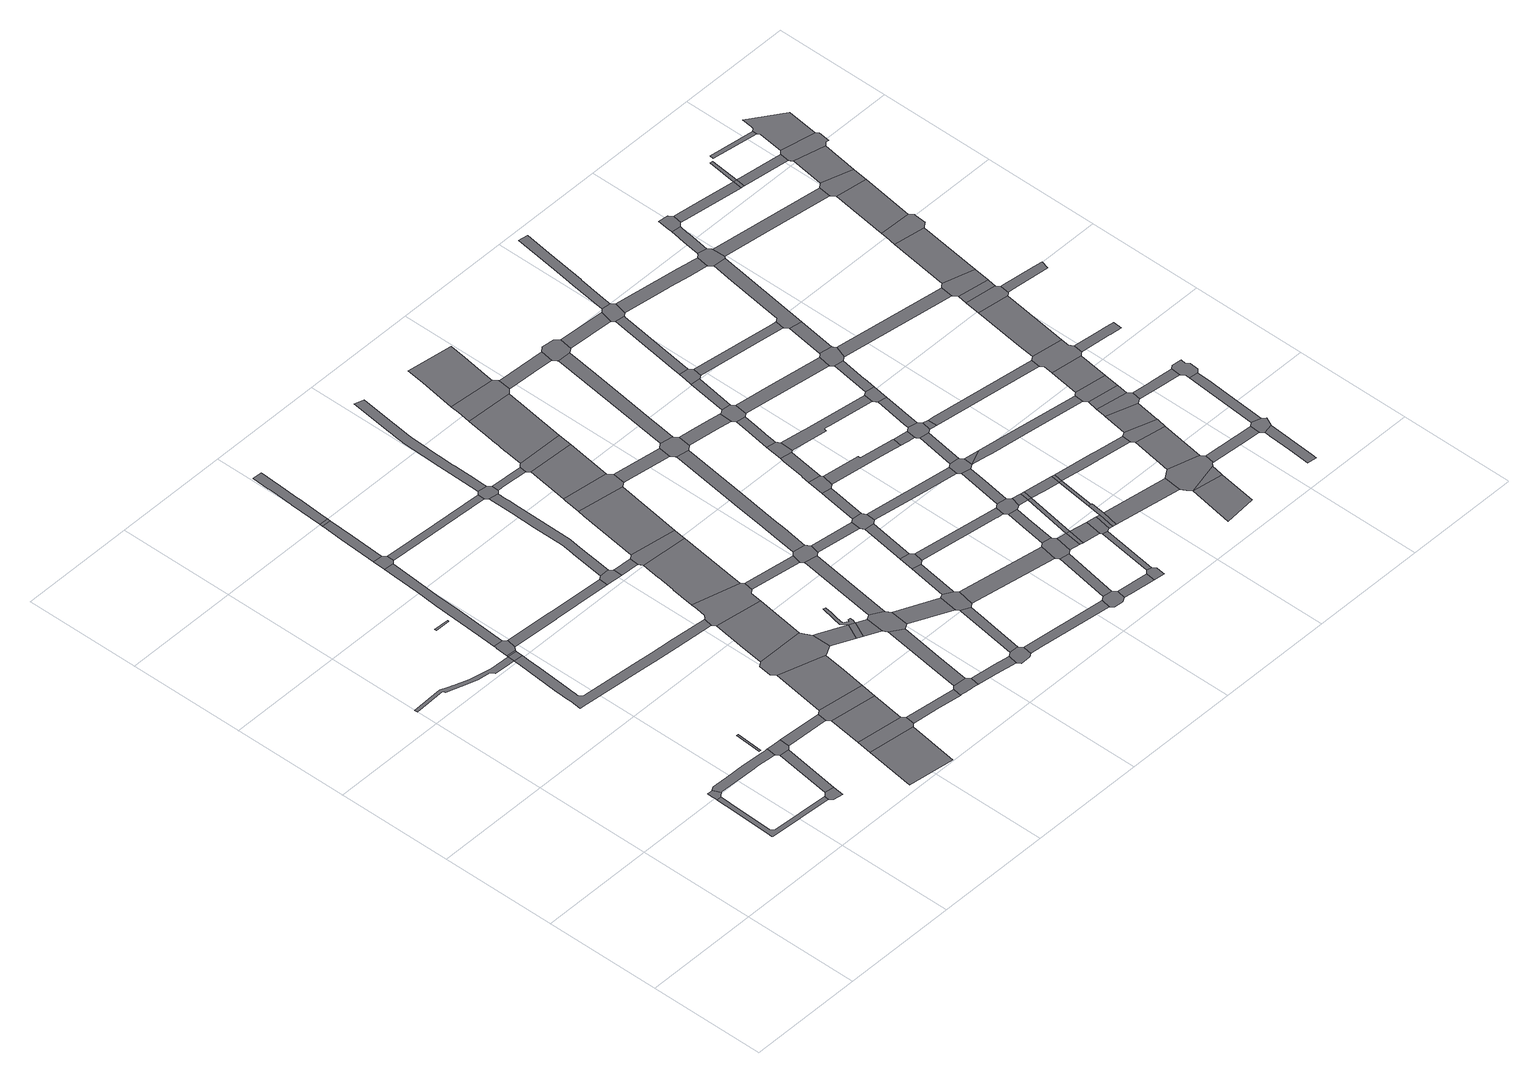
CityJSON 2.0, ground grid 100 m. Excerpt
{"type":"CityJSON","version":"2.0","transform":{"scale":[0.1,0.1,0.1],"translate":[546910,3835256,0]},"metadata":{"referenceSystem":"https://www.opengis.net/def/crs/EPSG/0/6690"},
"CityObjects":{
"road1":{"type":"Road","geometry":[{"type":"MultiSurface","lod":"1","boundaries":[[[0,1,2,3,4,5,6,7,8,9]]]}]},
"road2":{"type":"Road","attributes":{"RoadStructureAttribute.sectionType":"1"},"geometry":[{"type":"MultiSurface","lod":"1","boundaries":[[[5,10,11,12,13,14,15,16,17,18,19,20,6]]]}]},
"road3":{"type":"Road","attributes":{"RoadStructureAttribute.sectionType":"1"},"geometry":[{"type":"MultiSurface","lod":"1","boundaries":[[[21,22,23,24,25,26,27,28,29,30,31,32,33,34,35,36,37,38,39,40,41]]]}]},
"road4":{"type":"Road","attributes":{"RoadStructureAttribute.sectionType":"1"},"geometry":[{"type":"MultiSurface","lod":"1","boundaries":[[[42,43,44,45,46,47,48,49,50,9,8,51,52,53,54,55,56]]]}]},
"road5":{"type":"Road","geometry":[{"type":"MultiSurface","lod":"1","boundaries":[[[57,58,16,15,59,60,61,62]]]}]},
"road6":{"type":"Road","attributes":{"RoadStructureAttribute.sectionType":"1"},"geometry":[{"type":"MultiSurface","lod":"1","boundaries":[[[63,57,62,64]]]}]},
"road7":{"type":"Road","attributes":{"RoadStructureAttribute.sectionType":"1"},"geometry":[{"type":"MultiSurface","lod":"1","boundaries":[[[65,66,67,68]]]}]},
"road8":{"type":"Road","geometry":[{"type":"MultiSurface","lod":"1","boundaries":[[[69,56,55,70,63,64,71,72]]]}]},
"road9":{"type":"Road","geometry":[{"type":"MultiSurface","lod":"1","boundaries":[[[41,40,73,74]]]}]},
"road10":{"type":"Road","attributes":{"RoadStructureAttribute.sectionType":"1"},"geometry":[{"type":"MultiSurface","lod":"1","boundaries":[[[75,41,74,76]]]}]},
"road11":{"type":"Road","geometry":[{"type":"MultiSurface","lod":"1","boundaries":[[[77,78,79,80,81,75,76,82,83,84]]]}]},
"road12":{"type":"Road","geometry":[{"type":"MultiSurface","lod":"1","boundaries":[[[85,86,87,88]]]}]},
"road13":{"type":"Road","attributes":{"RoadStructureAttribute.sectionType":"1"},"geometry":[{"type":"MultiSurface","lod":"1","boundaries":[[[72,71,89,90]]]}]},
"road14":{"type":"Road","attributes":{"RoadStructureAttribute.sectionType":"1"},"geometry":[{"type":"MultiSurface","lod":"1","boundaries":[[[91,92,93,94,95,77,84,96,97,98,99,100,101]]]}]},
"road15":{"type":"Road","attributes":{"function":"3","RoadStructureAttribute.sectionType":"1"},"geometry":[{"type":"MultiSurface","lod":"1","boundaries":[[[102,103,104,105]]]}]},
"road16":{"type":"Road","attributes":{"RoadStructureAttribute.sectionType":"1"},"geometry":[{"type":"MultiSurface","lod":"1","boundaries":[[[40,106,107,108,109,110,111,112,113,114,115,116,117,118,119,120,121,122,123,124,125,126,127,128,129,130,131,132,133,134,73]]]}]},
"road17":{"type":"Road","geometry":[{"type":"MultiSurface","lod":"1","boundaries":[[[135,102,105,136,137,138,139,140,141]]]}]},
"road18":{"type":"Road","attributes":{"function":"3","RoadStructureAttribute.sectionType":"1"},"geometry":[{"type":"MultiSurface","lod":"1","boundaries":[[[142,135,141,143]]]}]},
"road19":{"type":"Road","geometry":[{"type":"MultiSurface","lod":"1","boundaries":[[[144,91,101,145,146,147,148,149]]]}]},
"road20":{"type":"Road","attributes":{"RoadStructureAttribute.sectionType":"1"},"geometry":[{"type":"MultiSurface","lod":"1","boundaries":[[[150,151,152,83,82,153,154,155,156,157,158]]]}]},
"road21":{"type":"Road","geometry":[{"type":"MultiSurface","lod":"1","boundaries":[[[159,160,161,90,89,162,163,142,143,164]]]}]},
"road22":{"type":"Road","attributes":{"RoadStructureAttribute.sectionType":"1"},"geometry":[{"type":"MultiSurface","lod":"1","boundaries":[[[165,166,167,168,169,144,149,170,171,172]]]}]},
"road23":{"type":"Road","geometry":[{"type":"MultiSurface","lod":"1","boundaries":[[[173,165,172,174]]]}]},
"road24":{"type":"Road","attributes":{"function":"3","RoadStructureAttribute.sectionType":"1"},"geometry":[{"type":"MultiSurface","lod":"1","boundaries":[[[175,159,164,176,177]]]}]},
"road25":{"type":"Road","attributes":{"RoadStructureAttribute.sectionType":"1"},"geometry":[{"type":"MultiSurface","lod":"1","boundaries":[[[178,179,180,181,182,183,173,174,184,185,186,187,188,189,190,191]]]}]},
"road26":{"type":"Road","attributes":{"RoadStructureAttribute.sectionType":"1"},"geometry":[{"type":"MultiSurface","lod":"1","boundaries":[[[138,137,192,193,194]]]}]},
"road27":{"type":"Road","geometry":[{"type":"MultiSurface","lod":"1","boundaries":[[[195,196,197,198,199,200,201,175,177,202,203,204,205,206,207]]]}]},
"road28":{"type":"Road","attributes":{"RoadStructureAttribute.sectionType":"1"},"geometry":[{"type":"MultiSurface","lod":"1","boundaries":[[[208,147,146,209,210]]]}]},
"road29":{"type":"Road","attributes":{"function":"3","RoadStructureAttribute.sectionType":"1"},"geometry":[{"type":"MultiSurface","lod":"1","boundaries":[[[211,212,195,207,213]]]}]},
"road30":{"type":"Road","geometry":[{"type":"MultiSurface","lod":"1","boundaries":[[[214,215,216,158,157,217,218,219]]]}]},
"road31":{"type":"Road","geometry":[{"type":"MultiSurface","lod":"1","boundaries":[[[220,221,222,194,193,223,224,225,226,227,228,229,230,231]]]}]},
"road32":{"type":"Road","geometry":[{"type":"MultiSurface","lod":"1","boundaries":[[[232,233,234,235,236,119,118,237,211,213,238,239,240,241,242,243]]]}]},
"road33":{"type":"Road","attributes":{"RoadStructureAttribute.sectionType":"1"},"geometry":[{"type":"MultiSurface","lod":"1","boundaries":[[[244,219,218,245,246]]]}]},
"road34":{"type":"Road","attributes":{"RoadStructureAttribute.sectionType":"1"},"geometry":[{"type":"MultiSurface","lod":"1","boundaries":[[[247,205,204,248,249]]]}]},
"road35":{"type":"Road","attributes":{"RoadStructureAttribute.sectionType":"1"},"geometry":[{"type":"MultiSurface","lod":"1","boundaries":[[[250,251,252,253,254,255,256,216,215,257,258,259,260,261,262,263,264,265,266,267]]]}]},
"road36":{"type":"Road","attributes":{"RoadStructureAttribute.sectionType":"1"},"geometry":[{"type":"MultiSurface","lod":"1","boundaries":[[[268,269,220,231,270,271]]]}]},
"road37":{"type":"Road","geometry":[{"type":"MultiSurface","lod":"1","boundaries":[[[249,248,272,273]]]}]},
"road38":{"type":"Road","attributes":{"function":"3","RoadStructureAttribute.sectionType":"1"},"geometry":[{"type":"MultiSurface","lod":"1","boundaries":[[[274,275,276,277,278,279,280,281,232,243,282,283]]]}]},
"road39":{"type":"Road","attributes":{"RoadStructureAttribute.sectionType":"1"},"geometry":[{"type":"MultiSurface","lod":"1","boundaries":[[[284,228,227,285,286,287,288]]]}]},
"road40":{"type":"Road","attributes":{"RoadStructureAttribute.sectionType":"1"},"geometry":[{"type":"MultiSurface","lod":"1","boundaries":[[[273,272,289,290]]]}]},
"road41":{"type":"Road","attributes":{"RoadStructureAttribute.sectionType":"1"},"geometry":[{"type":"MultiSurface","lod":"1","boundaries":[[[291,292,293,294,295,296,297,298,299,300,301,302,303,249,273]]]}]},
"road42":{"type":"Road","geometry":[{"type":"MultiSurface","lod":"1","boundaries":[[[304,305,246,245,274,283,306]]]}]},
"road43":{"type":"Road","geometry":[{"type":"MultiSurface","lod":"1","boundaries":[[[307,308,210,209,309,310,250,267,311,312,313,314,315]]]}]},
"road44":{"type":"Road","geometry":[{"type":"MultiSurface","lod":"1","boundaries":[[[316,317,290,289,268,271,318,319,320,321]]]}]},
"road45":{"type":"Road","geometry":[{"type":"MultiSurface","lod":"1","boundaries":[[[322,288,287,323,324,325,326,327]]]}]},
"road46":{"type":"Road","attributes":{"RoadStructureAttribute.sectionType":"1"},"geometry":[{"type":"MultiSurface","lod":"1","boundaries":[[[241,240,328,329]]]}]},
"road47":{"type":"Road","attributes":{"function":"3","RoadStructureAttribute.sectionType":"1"},"geometry":[{"type":"MultiSurface","lod":"1","boundaries":[[[330,331,304,306,332]]]}]},
"road48":{"type":"Road","attributes":{"RoadStructureAttribute.sectionType":"1"},"geometry":[{"type":"MultiSurface","lod":"1","boundaries":[[[313,312,333,334,335,336]]]}]},
"road49":{"type":"Road","attributes":{"RoadStructureAttribute.sectionType":"1"},"geometry":[{"type":"MultiSurface","lod":"1","boundaries":[[[337,316,321,338,339]]]}]},
"road50":{"type":"Road","attributes":{"RoadStructureAttribute.sectionType":"1"},"geometry":[{"type":"MultiSurface","lod":"1","boundaries":[[[320,319,340,341]]]}]},
"road51":{"type":"Road","attributes":{"RoadStructureAttribute.sectionType":"1"},"geometry":[{"type":"MultiSurface","lod":"1","boundaries":[[[342,343,344,345,346,347,348,349,307,315,350,351,352,353,354,355,356,357,358,359,360,361,362,363,364,365,366]]]}]},
"road52":{"type":"Road","attributes":{"RoadStructureAttribute.sectionType":"1"},"geometry":[{"type":"MultiSurface","lod":"1","boundaries":[[[367,368,369,322,327,370,371,372]]]}]},
"road53":{"type":"Road","geometry":[{"type":"MultiSurface","lod":"1","boundaries":[[[373,374,375,330,332,376,377,378,379,380,381]]]}]},
"road54":{"type":"Road","geometry":[{"type":"MultiSurface","lod":"1","boundaries":[[[382,383,384,329,328,385,337,339,386,387,388,389,390,391,392]]]}]},
"road55":{"type":"Road","geometry":[{"type":"MultiSurface","lod":"1","boundaries":[[[393,394,341,340,367,372,395,396,397]]]}]},
"road56":{"type":"Road","attributes":{"function":"3","RoadStructureAttribute.sectionType":"1"},"geometry":[{"type":"MultiSurface","lod":"1","boundaries":[[[398,373,381,399]]]}]},
"road57":{"type":"Road","attributes":{"RoadStructureAttribute.sectionType":"1"},"geometry":[{"type":"MultiSurface","lod":"1","boundaries":[[[326,325,400,401,402]]]}]},
"road58":{"type":"Road","geometry":[{"type":"MultiSurface","lod":"1","boundaries":[[[403,404,405,336,335,406,407,398,399,408]]]}]},
"road59":{"type":"Road","attributes":{"RoadStructureAttribute.sectionType":"1"},"geometry":[{"type":"MultiSurface","lod":"1","boundaries":[[[409,393,397,410,411]]]}]},
"road60":{"type":"Road","attributes":{"RoadStructureAttribute.sectionType":"1"},"geometry":[{"type":"MultiSurface","lod":"1","boundaries":[[[389,388,412,413]]]}]},
"road61":{"type":"Road","geometry":[{"type":"MultiSurface","lod":"1","boundaries":[[[414,409,411,415,416,417]]]}]},
"road62":{"type":"Road","attributes":{"function":"3","RoadStructureAttribute.sectionType":"1"},"geometry":[{"type":"MultiSurface","lod":"1","boundaries":[[[418,419,420,421,422,423,424,425,403,408,426,427,428]]]}]},
"road63":{"type":"Road","attributes":{"RoadStructureAttribute.sectionType":"1"},"geometry":[{"type":"MultiSurface","lod":"1","boundaries":[[[429,430,431,432,433,382,392,434,435,436,437,438,439]]]}]},
"road64":{"type":"Road","attributes":{"RoadStructureAttribute.sectionType":"1"},"geometry":[{"type":"MultiSurface","lod":"1","boundaries":[[[379,378,440,441]]]}]},
"road65":{"type":"Road","attributes":{"RoadStructureAttribute.sectionType":"1"},"geometry":[{"type":"MultiSurface","lod":"1","boundaries":[[[442,414,417,443]]]}]},
"road66":{"type":"Road","attributes":{"RoadStructureAttribute.sectionType":"1"},"geometry":[{"type":"MultiSurface","lod":"1","boundaries":[[[396,395,444,445]]]}]},
"road67":{"type":"Road","geometry":[{"type":"MultiSurface","lod":"1","boundaries":[[[446,447,448,418,428,449,450,451,452,453,454,455]]]}]},
"road68":{"type":"Road","geometry":[{"type":"MultiSurface","lod":"1","boundaries":[[[456,413,412,442,443,457,458,459]]]}]},
"road69":{"type":"Road","geometry":[{"type":"MultiSurface","lod":"1","boundaries":[[[460,402,401,461,462,463,464,465]]]}]},
"road70":{"type":"Road","attributes":{"RoadStructureAttribute.sectionType":"1"},"geometry":[{"type":"MultiSurface","lod":"1","boundaries":[[[466,467,456,459,468,469]]]}]},
"road71":{"type":"Road","attributes":{"function":"3","RoadStructureAttribute.sectionType":"1"},"geometry":[{"type":"MultiSurface","lod":"1","boundaries":[[[470,471,446,455,472,473,474,475,476]]]}]},
"road72":{"type":"Road","geometry":[{"type":"MultiSurface","lod":"1","boundaries":[[[477,478,479,441,440,480,481,429,439,482,483,484,485,486]]]}]},
"road73":{"type":"Road","attributes":{"RoadStructureAttribute.sectionType":"1"},"geometry":[{"type":"MultiSurface","lod":"1","boundaries":[[[487,416,415,488,489,490,491]]]}]},
"road74":{"type":"Road","attributes":{"RoadStructureAttribute.sectionType":"1"},"geometry":[{"type":"MultiSurface","lod":"1","boundaries":[[[492,460,465,493]]]}]},
"road75":{"type":"Road","geometry":[{"type":"MultiSurface","lod":"1","boundaries":[[[494,466,469,495,496,497]]]}]},
"road76":{"type":"Road","attributes":{"RoadStructureAttribute.sectionType":"1"},"geometry":[{"type":"MultiSurface","lod":"1","boundaries":[[[464,463,498,499,500]]]}]},
"road77":{"type":"Road","attributes":{"RoadStructureAttribute.sectionType":"1"},"geometry":[{"type":"MultiSurface","lod":"1","boundaries":[[[501,502,503,504,494,497,505]]]}]},
"road78":{"type":"Road","geometry":[{"type":"MultiSurface","lod":"1","boundaries":[[[506,507,445,444,508,492,493,509,510,511,512,513,514]]]}]},
"road79":{"type":"Road","attributes":{"RoadStructureAttribute.sectionType":"1"},"geometry":[{"type":"MultiSurface","lod":"1","boundaries":[[[515,516,485,484,517,518,519]]]}]},
"road80":{"type":"Road","attributes":{"RoadStructureAttribute.sectionType":"1"},"geometry":[{"type":"MultiSurface","lod":"1","boundaries":[[[520,452,451,521,522,523]]]}]},
"road81":{"type":"Road","attributes":{"RoadStructureAttribute.sectionType":"1"},"geometry":[{"type":"MultiSurface","lod":"1","boundaries":[[[524,525,477,486,526,527,528,529,530,531,532,533]]]}]},
"road82":{"type":"Road","geometry":[{"type":"MultiSurface","lod":"1","boundaries":[[[534,535,500,499,536,537,538,539]]]}]},
"road83":{"type":"Road","attributes":{"RoadStructureAttribute.sectionType":"1"},"geometry":[{"type":"MultiSurface","lod":"1","boundaries":[[[458,457,540,541,542,543,544,545]]]}]},
"road84":{"type":"Road","geometry":[{"type":"MultiSurface","lod":"1","boundaries":[[[546,501,505,547,548,549,550]]]}]},
"road85":{"type":"Road","attributes":{"RoadStructureAttribute.sectionType":"1"},"geometry":[{"type":"MultiSurface","lod":"1","boundaries":[[[551,552,512,511,553,554]]]}]},
"road86":{"type":"Road","attributes":{"RoadStructureAttribute.sectionType":"1"},"geometry":[{"type":"MultiSurface","lod":"1","boundaries":[[[555,556,506,514,557,558]]]}]},
"road87":{"type":"Road","geometry":[{"type":"MultiSurface","lod":"1","boundaries":[[[554,553,559,560]]]}]},
"road88":{"type":"Road","attributes":{"RoadStructureAttribute.sectionType":"1"},"geometry":[{"type":"MultiSurface","lod":"1","boundaries":[[[561,562,546,550,563,564,565,566,567,568]]]}]},
"road89":{"type":"Road","attributes":{"RoadStructureAttribute.sectionType":"1"},"geometry":[{"type":"MultiSurface","lod":"1","boundaries":[[[569,534,539,570]]]}]},
"road90":{"type":"Road","attributes":{"RoadStructureAttribute.sectionType":"1"},"geometry":[{"type":"MultiSurface","lod":"1","boundaries":[[[571,572,573,496,495,574,575,576,577]]]}]},
"road91":{"type":"Road","attributes":{"RoadStructureAttribute.sectionType":"1"},"geometry":[{"type":"MultiSurface","lod":"1","boundaries":[[[560,559,578,579,580,581]]]}]},
"road92":{"type":"Road","geometry":[{"type":"MultiSurface","lod":"1","boundaries":[[[582,583,584,491,490,555,558,585,586,587,588]]]}]},
"road93":{"type":"Road","geometry":[{"type":"MultiSurface","lod":"1","boundaries":[[[589,590,591,519,518,592,561,568,593,594,595,596]]]}]},
"road94":{"type":"Road","attributes":{"RoadStructureAttribute.sectionType":"1"},"geometry":[{"type":"MultiSurface","lod":"1","boundaries":[[[597,554,560,598]]]}]},
"road95":{"type":"Road","geometry":[{"type":"MultiSurface","lod":"1","boundaries":[[[599,600,601,523,522,602,603,524,533,604,605,606,607,608]]]}]},
"road96":{"type":"Road","geometry":[{"type":"MultiSurface","lod":"1","boundaries":[[[609,581,580,610,569,570,611,612,613,614,615]]]}]},
"road97":{"type":"Road","attributes":{"RoadStructureAttribute.sectionType":"1"},"geometry":[{"type":"MultiSurface","lod":"1","boundaries":[[[587,586,616,597,617]]]}]},
"road98":{"type":"Road","attributes":{"RoadStructureAttribute.sectionType":"1"},"geometry":[{"type":"MultiSurface","lod":"1","boundaries":[[[618,582,588,619,620,621]]]}]},
"road99":{"type":"Road","attributes":{"RoadStructureAttribute.sectionType":"1"},"geometry":[{"type":"MultiSurface","lod":"1","boundaries":[[[622,589,596,623,624,625]]]}]},
"road100":{"type":"Road","geometry":[{"type":"MultiSurface","lod":"1","boundaries":[[[626,627,628,615,614,629,630]]]}]},
"road101":{"type":"Road","geometry":[{"type":"MultiSurface","lod":"1","boundaries":[[[617,597,598,631]]]}]},
"road102":{"type":"Road","attributes":{"RoadStructureAttribute.sectionType":"1"},"geometry":[{"type":"MultiSurface","lod":"1","boundaries":[[[632,630,629,633,634,635,636]]]}]},
"road103":{"type":"Road","geometry":[{"type":"MultiSurface","lod":"1","boundaries":[[[637,545,544,618,621,638,639,640]]]}]},
"road104":{"type":"Road","attributes":{"RoadStructureAttribute.sectionType":"1"},"geometry":[{"type":"MultiSurface","lod":"1","boundaries":[[[641,642,643,548,547,644,645,646,647,648,649]]]}]},
"road105":{"type":"Road","geometry":[{"type":"MultiSurface","lod":"1","boundaries":[[[650,651,622,625,652,653,654]]]}]},
"road106":{"type":"Road","attributes":{"RoadStructureAttribute.sectionType":"1"},"geometry":[{"type":"MultiSurface","lod":"1","boundaries":[[[655,631,598,656,657,658,659]]]}]},
"road107":{"type":"Road","attributes":{"RoadStructureAttribute.sectionType":"1"},"geometry":[{"type":"MultiSurface","lod":"1","boundaries":[[[660,577,576,661,662,663]]]}]},
"road108":{"type":"Road","attributes":{"RoadStructureAttribute.sectionType":"1"},"geometry":[{"type":"MultiSurface","lod":"1","boundaries":[[[658,632,636,664]]]}]},
"road109":{"type":"Road","attributes":{"RoadStructureAttribute.sectionType":"1"},"geometry":[{"type":"MultiSurface","lod":"1","boundaries":[[[665,637,640,666]]]}]},
"road110":{"type":"Road","attributes":{"RoadStructureAttribute.sectionType":"1"},"geometry":[{"type":"MultiSurface","lod":"1","boundaries":[[[639,638,667]]]}]},
"road111":{"type":"Road","attributes":{"RoadStructureAttribute.sectionType":"1"},"geometry":[{"type":"MultiSurface","lod":"1","boundaries":[[[605,604,668,669]]]}]},
"road112":{"type":"Road","geometry":[{"type":"MultiSurface","lod":"1","boundaries":[[[659,658,664,670]]]}]},
"road113":{"type":"Road","attributes":{"RoadStructureAttribute.sectionType":"1"},"geometry":[{"type":"MultiSurface","lod":"1","boundaries":[[[671,672,673,674,675,676,650,654,677,678,679,680,681,682]]]}]},
"road114":{"type":"Road","geometry":[{"type":"MultiSurface","lod":"1","boundaries":[[[683,684,663,662,685,665,666,686,687,688,689,690]]]}]},
"road115":{"type":"Road","attributes":{"RoadStructureAttribute.sectionType":"1"},"geometry":[{"type":"MultiSurface","lod":"1","boundaries":[[[691,595,594,692,693]]]}]},
"road116":{"type":"Road","attributes":{"RoadStructureAttribute.sectionType":"1"},"geometry":[{"type":"MultiSurface","lod":"1","boundaries":[[[634,633,694,695,696]]]}]},
"road117":{"type":"Road","attributes":{"RoadStructureAttribute.sectionType":"1"},"geometry":[{"type":"MultiSurface","lod":"1","boundaries":[[[688,687,697,698]]]}]},
"road118":{"type":"Road","attributes":{"RoadStructureAttribute.sectionType":"1"},"geometry":[{"type":"MultiSurface","lod":"1","boundaries":[[[699,700,701,683,690,702]]]}]},
"road119":{"type":"Road","geometry":[{"type":"MultiSurface","lod":"1","boundaries":[[[703,704,669,668,705,706,671,682,707,708,709,710,711]]]}]},
"road120":{"type":"Road","geometry":[{"type":"MultiSurface","lod":"1","boundaries":[[[712,713,649,648,714,715,699,702,716,717,718]]]}]},
"road121":{"type":"Road","attributes":{"RoadStructureAttribute.sectionType":"1"},"geometry":[{"type":"MultiSurface","lod":"1","boundaries":[[[719,720,653,652,721,722,723,724]]]}]},
"road122":{"type":"Road","attributes":{"RoadStructureAttribute.sectionType":"1"},"geometry":[{"type":"MultiSurface","lod":"1","boundaries":[[[725,726,670,664,727,728,729,730,731,732,733,734,735]]]}]},
"road123":{"type":"Road","attributes":{"RoadStructureAttribute.sectionType":"1"},"geometry":[{"type":"MultiSurface","lod":"1","boundaries":[[[736,737,738,739]]]}]},
"road124":{"type":"Road","attributes":{"RoadStructureAttribute.sectionType":"1"},"geometry":[{"type":"MultiSurface","lod":"1","boundaries":[[[740,712,718,741,742,743,744,745]]]}]},
"road125":{"type":"Road","attributes":{"RoadStructureAttribute.sectionType":"1"},"geometry":[{"type":"MultiSurface","lod":"1","boundaries":[[[746,747,667,638,748,749,750,751,752,753,754,755,756,757]]]}]},
"road126":{"type":"Road","attributes":{"RoadStructureAttribute.sectionType":"1"},"geometry":[{"type":"MultiSurface","lod":"1","boundaries":[[[758,759,760,761,762,703,711,763,764,765,766,767,768]]]}]},
"road127":{"type":"Road","attributes":{"RoadStructureAttribute.sectionType":"1"},"geometry":[{"type":"MultiSurface","lod":"1","boundaries":[[[769,770,771,736,739]]]}]},
"road128":{"type":"Road","geometry":[{"type":"MultiSurface","lod":"1","boundaries":[[[772,773,693,692,774,740,745,775,776,777,778,779,780,781]]]}]},
"road129":{"type":"Road","geometry":[{"type":"MultiSurface","lod":"1","boundaries":[[[782,783,696,695,784,736,771,785,786,787,788,789,790]]]}]},
"road130":{"type":"Road","geometry":[{"type":"MultiSurface","lod":"1","boundaries":[[[791,772,781,792]]]}]},
"road131":{"type":"Road","attributes":{"RoadStructureAttribute.sectionType":"1"},"geometry":[{"type":"MultiSurface","lod":"1","boundaries":[[[793,794,698,697,795,796,797]]]}]},
"road132":{"type":"Road","attributes":{"RoadStructureAttribute.sectionType":"1"},"geometry":[{"type":"MultiSurface","lod":"1","boundaries":[[[798,799,800,801,708,707,802,803,804,805,806,807,808,809]]]}]},
"road133":{"type":"Road","attributes":{"RoadStructureAttribute.sectionType":"1"},"geometry":[{"type":"MultiSurface","lod":"1","boundaries":[[[810,782,790,811]]]}]},
"road134":{"type":"Road","geometry":[{"type":"MultiSurface","lod":"1","boundaries":[[[812,813,735,734,814,810,811,815,816]]]}]},
"road135":{"type":"Road","attributes":{"RoadStructureAttribute.sectionType":"1"},"geometry":[{"type":"MultiSurface","lod":"1","boundaries":[[[817,812,816,818]]]}]},
"road136":{"type":"Road","attributes":{"RoadStructureAttribute.sectionType":"1"},"geometry":[{"type":"MultiSurface","lod":"1","boundaries":[[[819,820,821,822,823,824,724,723,791,792,825]]]}]},
"road137":{"type":"Road","attributes":{"RoadStructureAttribute.sectionType":"1"},"geometry":[{"type":"MultiSurface","lod":"1","boundaries":[[[787,786,826,827,828]]]}]},
"road138":{"type":"Road","geometry":[{"type":"MultiSurface","lod":"1","boundaries":[[[829,830,817,818,831,832,833,834,835]]]}]},
"road139":{"type":"Road","attributes":{"RoadStructureAttribute.sectionType":"1"},"geometry":[{"type":"MultiSurface","lod":"1","boundaries":[[[836,829,835,837]]]}]},
"road140":{"type":"Road","geometry":[{"type":"MultiSurface","lod":"1","boundaries":[[[838,839,757,756,840,841,836,837,842]]]}]},
"road141":{"type":"Road","attributes":{"RoadStructureAttribute.sectionType":"1"},"geometry":[{"type":"MultiSurface","lod":"1","boundaries":[[[778,777,843,844]]]}]},
"road142":{"type":"Road","geometry":[{"type":"MultiSurface","lod":"1","boundaries":[[[845,846,847,848,809,808,849,819,825,850,851,852,853,854,855,856]]]}]},
"road143":{"type":"Road","attributes":{"RoadStructureAttribute.sectionType":"1"},"geometry":[{"type":"MultiSurface","lod":"1","boundaries":[[[857,858,859,860,861,862,863,864,865]]]}]},
"road144":{"type":"Road","attributes":{"RoadStructureAttribute.sectionType":"1"},"geometry":[{"type":"MultiSurface","lod":"1","boundaries":[[[866,838,842,867]]]}]},
"road145":{"type":"Road","attributes":{"RoadStructureAttribute.sectionType":"1"},"geometry":[{"type":"MultiSurface","lod":"1","boundaries":[[[868,869,870,871,845,856,872,873,874,875]]]}]},
"road146":{"type":"Road","geometry":[{"type":"MultiSurface","lod":"1","boundaries":[[[876,828,827,859,858,877,878]]]}]},
"road147":{"type":"Road","geometry":[{"type":"MultiSurface","lod":"1","boundaries":[[[879,797,796,880,881,866,867,882,883,884,885,886,887,888,889]]]}]},
"road148":{"type":"Road","attributes":{"RoadStructureAttribute.sectionType":"1"},"geometry":[{"type":"MultiSurface","lod":"1","boundaries":[[[890,891,833,832,892,893,894]]]}]},
"road149":{"type":"Road","geometry":[{"type":"MultiSurface","lod":"1","boundaries":[[[895,896,897,868,875,898,899,900,901,902]]]}]},
"road150":{"type":"Road","attributes":{"RoadStructureAttribute.sectionType":"1"},"geometry":[{"type":"MultiSurface","lod":"1","boundaries":[[[903,876,878,904,905,906]]]}]},
"road151":{"type":"Road","attributes":{"RoadStructureAttribute.sectionType":"1"},"geometry":[{"type":"MultiSurface","lod":"1","boundaries":[[[907,908,879,889,909,910]]]}]},
"road152":{"type":"Road","geometry":[{"type":"MultiSurface","lod":"1","boundaries":[[[911,894,893,912,913,914,903,906,915,916,917,918,919]]]}]},
"road153":{"type":"Road","attributes":{"RoadStructureAttribute.sectionType":"1"},"geometry":[{"type":"MultiSurface","lod":"1","boundaries":[[[920,921,885,884,922,923,924,925]]]}]},
"road154":{"type":"Road","geometry":[{"type":"MultiSurface","lod":"1","boundaries":[[[926,927,907,910,928,929,930,931,932]]]}]},
"road155":{"type":"Road","attributes":{"RoadStructureAttribute.sectionType":"1"},"geometry":[{"type":"MultiSurface","lod":"1","boundaries":[[[933,926,932,934]]]}]},
"road156":{"type":"Road","attributes":{"RoadStructureAttribute.sectionType":"1"},"geometry":[{"type":"MultiSurface","lod":"1","boundaries":[[[935,936,937,938,939,901,900,940,941,942]]]}]},
"road157":{"type":"Road","attributes":{"RoadStructureAttribute.sectionType":"1"},"geometry":[{"type":"MultiSurface","lod":"1","boundaries":[[[943,853,852,944,945,946,947]]]}]},
"road158":{"type":"Road","geometry":[{"type":"MultiSurface","lod":"1","boundaries":[[[948,949,950,844,843,951,952,933,934,953,954]]]}]},
"road159":{"type":"Road","attributes":{"RoadStructureAttribute.sectionType":"1"},"geometry":[{"type":"MultiSurface","lod":"1","boundaries":[[[955,948,954,956]]]}]},
"road160":{"type":"Road","attributes":{"RoadStructureAttribute.sectionType":"1"},"geometry":[{"type":"MultiSurface","lod":"1","boundaries":[[[957,958,930,929,959,960,961]]]}]},
"road161":{"type":"Road","geometry":[{"type":"MultiSurface","lod":"1","boundaries":[[[942,941,962,963]]]}]},
"road162":{"type":"Road","attributes":{"RoadStructureAttribute.sectionType":"1"},"geometry":[{"type":"MultiSurface","lod":"1","boundaries":[[[964,942,963,965]]]}]},
"road163":{"type":"Road","geometry":[{"type":"MultiSurface","lod":"1","boundaries":[[[966,967,968,955,956,969,970,971,972,973,974,975]]]}]},
"road164":{"type":"Road","attributes":{"RoadStructureAttribute.sectionType":"1"},"geometry":[{"type":"MultiSurface","lod":"1","boundaries":[[[963,962,976,977]]]}]},
"road165":{"type":"Road","attributes":{"RoadStructureAttribute.sectionType":"1"},"geometry":[{"type":"MultiSurface","lod":"1","boundaries":[[[978,966,975,979]]]}]},
"road166":{"type":"Road","geometry":[{"type":"MultiSurface","lod":"1","boundaries":[[[980,981,947,946,982,978,979,983,984]]]}]},
"road167":{"type":"Road","attributes":{"RoadStructureAttribute.sectionType":"1"},"geometry":[{"type":"MultiSurface","lod":"1","boundaries":[[[985,986,987,988]]]}]},
"road168":{"type":"Road","attributes":{"RoadStructureAttribute.sectionType":"1"},"geometry":[{"type":"MultiSurface","lod":"1","boundaries":[[[989,990,980,984,991]]]}]},
"road169":{"type":"Road","geometry":[{"type":"MultiSurface","lod":"1","boundaries":[[[992,993,977,976,994,995,989,991,996,997,998,999,1000,1001]]]}]},
"road170":{"type":"Road","geometry":[{"type":"MultiSurface","lod":"1","boundaries":[[[1002,1003,1004,988,987,1005,1006,1007,992,1001,1008]]]}]}
},
"vertices":[
[793,1071,0],[791,1071,0],[759,1072,0],[758,1019,0],[757,998,0],[757,982,0],[796,981,0],[803,987,0],[831,1011,0],[804,1071,0],
[754,899,0],[753,894,0],[736,456,0],[736,438,0],[741,426,0],[1290,393,0],[1296,434,0],[807,463,0],[779,490,0],[793,892,0],[794,899,0],
[694,3093,0],[625,3104,0],[538,3123,0],[502,3132,0],[403,3168,0],[383,3175,0],[377,3177,0],[350,3188,0],[278,3215,0],[2,3206,0],[3,3181,0],[279,3190,0],[288,3169,0],[481,3105,0],[548,3084,0],[647,3070,0],[672,3034,0],[812,3027,0],[852,3025,0],[859,3024,0],[863,3084,0],
[1365,1068,0],[1339,1070,0],[1180,1080,0],[1150,1082,0],[975,1087,0],[872,1090,0],[838,1092,0],[837,1092,0],[827,1086,0],[846,1011,0],[1177,1000,0],[1212,999,0],[1359,988,0],[1377,987,0],[1388,1068,0],
[1331,460,0],[1299,433,0],[1293,390,0],[1317,364,0],[1399,352,0],[1412,449,0],
[1402,957,0],[1484,950,0],
[1329,1094,0],[1344,1092,0],[1361,1324,0],[1346,1326,0],
[1465,1064,0],[1386,977,0],[1514,977,0],[1519,1061,0],
[939,3019,0],[943,3078,0],
[864,3097,0],[944,3092,0],
[877,3232,0],[876,3212,0],[876,3210,0],[876,3205,0],[872,3205,0],[969,3118,0],[985,3200,0],[957,3228,0],
[721,3662,0],[724,3647,0],[850,3645,0],[851,3658,0],
[1887,957,0],[1897,1038,0],
[946,4345,0],[940,4244,0],[926,4018,0],[913,3821,0],[886,3389,0],[987,3703,0],[993,3816,0],[993,3818,0],[998,3897,0],[1006,4013,0],[1027,4340,0],
[1855,501,0],[1794,64,0],[2191,8,0],[2254,448,0],
[854,2956,0],[826,2603,0],[821,2525,0],[819,2487,0],[816,2439,0],[809,2342,0],[875,2336,0],[915,2333,0],[1405,2287,0],[1506,2277,0],[1530,2275,0],[1742,2255,0],[2075,2224,0],[2089,2303,0],[1750,2335,0],[1735,2336,0],[1661,2343,0],[1576,2350,0],[1401,2367,0],[926,2410,0],[911,2426,0],[902,2435,0],[895,2442,0],[899,2488,0],[901,2518,0],[901,2520,0],[904,2559,0],[926,2840,0],[935,2957,0],
[1874,633,0],[2280,467,0],[2287,472,0],[2296,551,0],[2295,551,0],[2293,554,0],[2272,582,0],
[1914,925,0],[2313,868,0],
[952,4457,0],[1049,4357,0],[1059,4364,0],[1059,4426,0],[1052,4433,0],[1032,4453,0],
[1598,3158,0],[1419,3170,0],[1387,3172,0],[1381,3092,0],[1385,3092,0],[1469,3086,0],[1593,3078,0],[1891,3058,0],[1896,3139,0],
[1936,1063,0],[1908,1042,0],[1902,1038,0],[1892,951,0],[1894,949,0],[2333,1006,0],
[983,4978,0],[983,4974,0],[983,4971,0],[972,4788,0],[959,4575,0],[1039,4570,0],[1050,4753,0],[1062,4974,0],
[985,5003,0],[1063,4999,0],
[2003,1528,0],[2363,1212,0],[2391,1409,0],
[1023,5678,0],[1014,5526,0],[1014,5524,0],[1008,5433,0],[1001,5296,0],[1001,5292,0],[1065,5040,0],[1081,5291,0],[1082,5309,0],[1093,5519,0],[1094,5526,0],[1101,5651,0],[1101,5666,0],[1102,5673,0],
[2510,445,0],[2727,417,0],[2738,494,0],
[2030,1711,0],[2003,1691,0],[1992,1683,0],[1989,1682,0],[1974,1568,0],[1976,1568,0],[1983,1558,0],[2418,1422,0],[2434,1430,0],[2482,1453,0],[2485,1618,0],[2455,1675,0],[2437,1708,0],
[1534,4396,0],[1965,4311,0],[1971,4370,0],
[2099,2193,0],[2057,1900,0],[2499,2134,0],
[2026,3138,0],[2010,3159,0],[1928,3157,0],[1963,3054,0],[2034,3049,0],[2036,3127,0],
[2770,519,0],[2765,515,0],[2739,495,0],[2744,416,0],[2770,413,0],[2834,407,0],[2847,407,0],[2895,400,0],[2907,479,0],[2888,501,0],[2884,505,0],[2880,511,0],
[2140,2470,0],[2133,2415,0],[2120,2328,0],[2095,2303,0],[2093,2303,0],[2081,2216,0],[2515,2238,0],[2542,2257,0],[2547,2261,0],[2559,2341,0],[2555,2345,0],[2537,2366,0],
[2038,3127,0],[2194,3038,0],[2202,3117,0],
[2515,1604,0],[2668,1367,0],[2732,1503,0],
[1991,4282,0],[1989,4068,0],[1985,3840,0],[1985,3575,0],[1978,3526,0],[1963,3424,0],[1963,3422,0],[2030,3316,0],[2042,3413,0],[2054,3498,0],[2064,3567,0],[2065,3573,0],[2070,4071,0],[2071,4169,0],[2071,4221,0],[2072,4247,0],[2072,4266,0],[2072,4269,0],
[2873,1242,0],[2869,1216,0],[2923,807,0],[2975,1174,0],
[2718,1343,0],[2782,1480,0],
[2215,3003,0],[2212,2969,0],[2194,2841,0],[2193,2839,0],[2170,2678,0],[2169,2676,0],[2169,2674,0],[2145,2500,0],[2556,2504,0],[2620,2973,0],
[3129,449,0],[3039,378,0],[3069,374,0],[3244,349,0],[3259,431,0],
[2851,1281,0],[2867,1440,0],
[2794,1513,0],[2792,1537,0],[2774,1538,0],[2764,1523,0],[2749,1530,0],[2724,1547,0],[2733,1612,0],[2750,1685,0],[2759,1740,0],[2737,1747,0],[2711,1620,0],[2699,1552,0],[2734,1507,0],
[2238,3141,0],[2205,3117,0],[2636,3082,0],
[1996,4396,0],[1979,4379,0],[1976,4299,0],[1980,4294,0],[2092,4288,0],[2101,4297,0],[2103,4357,0],[2092,4368,0],[2075,4386,0],
[2910,1463,0],[2905,1460,0],[2980,1177,0],[3019,1198,0],[3037,1359,0],[3013,1405,0],
[3293,452,0],[3266,315,0],[3351,317,0],[3384,337,0],[3401,416,0],[3374,449,0],
[2986,2196,0],[3004,2275,0],
[2322,3722,0],[2313,3665,0],[2721,3659,0],
[2115,4296,0],[2163,4293,0],[2374,4280,0],[2381,4340,0],
[3009,2169,0],[3016,1426,0],[3119,2148,0],
[3362,1042,0],[3383,1200,0],
[2079,5661,0],[2034,5310,0],[2027,5245,0],[2026,5234,0],[2012,5116,0],[2004,4850,0],[2004,4831,0],[2001,4669,0],[2077,4446,0],[2077,4447,0],[2077,4497,0],[2081,4696,0],[2081,4698,0],[2081,4714,0],[2082,4759,0],[2084,4859,0],[2084,4910,0],[2086,4961,0],[2091,5088,0],[2092,5096,0],[2095,5134,0],[2097,5155,0],[2106,5236,0],[2124,5383,0],[2157,5635,0],
[3382,1012,0],[3380,998,0],[3348,799,0],[3427,787,0],[3428,791,0],[3457,972,0],
[2346,3886,0],[2343,3865,0],[2340,3845,0],[2746,3676,0],[2759,3684,0],[2762,3686,0],[2776,3795,0],[2773,3795,0],[2742,3837,0],
[3033,2301,0],[3025,2294,0],[3023,2292,0],[3006,2173,0],[3124,2152,0],[3128,2155,0],[3148,2172,0],[3168,2251,0],[3152,2273,0],[3145,2283,0],[3142,2287,0],
[3419,1218,0],[3398,1207,0],[3489,996,0],[3517,1144,0],[3494,1175,0],
[2399,4248,0],[2799,4231,0],
[3508,322,0],[4120,246,0],[4138,325,0],
[2414,4365,0],[2402,4355,0],[2383,4340,0],[2377,4276,0],[2394,4255,0],[2817,4354,0],
[3472,1551,0],[3497,1190,0],[3551,1539,0],
[3533,2115,0],[3541,2195,0],
[3493,1688,0],[3581,1562,0],[3599,1643,0],[3575,1675,0],
[2493,4927,0],[2476,4805,0],[2476,4804,0],[2468,4746,0],[2453,4641,0],[2453,4640,0],[2438,4536,0],[2438,4535,0],[2864,4681,0],[2873,4746,0],[2897,4910,0],
[3211,3582,0],[3128,2978,0],[3117,2910,0],[3089,2700,0],[3062,2509,0],[3173,2510,0],[3189,2631,0],[3220,2850,0],[3221,2852,0],[3239,2979,0],[3320,3565,0],
[3183,3623,0],[3196,3733,0],
[3554,2079,0],[3636,2070,0],
[4236,870,0],[4260,1021,0],
[2522,5126,0],[2519,5105,0],[2511,5047,0],[2902,4914,0],[2934,4944,0],[2939,4943,0],[2951,5054,0],[2948,5059,0],[2924,5088,0],[2919,5094,0],
[3576,2218,0],[3668,2094,0],[3677,2175,0],[3655,2209,0],
[4171,348,0],[4145,213,0],[4225,207,0],[4264,230,0],[4281,308,0],[4253,339,0],
[3625,2557,0],[3619,2515,0],[3702,2516,0],[3707,2545,0],
[2591,5602,0],[2568,5441,0],[2927,5146,0],[2928,5147,0],[2944,5254,0],[2966,5398,0],[2987,5546,0],
[3238,3762,0],[3232,3757,0],[3201,3736,0],[3187,3617,0],[3207,3588,0],[3326,3569,0],[3355,3592,0],[3361,3597,0],[3375,3704,0],[3346,3742,0],
[4289,1541,0],[4277,1462,0],[4279,1461,0],[4332,1454,0],[4345,1532,0],
[4257,839,0],[4337,824,0],
[3647,2704,0],[3741,2570,0],[3762,2671,0],[3749,2689,0],
[4326,221,0],[4541,193,0],[4552,275,0],
[3695,3019,0],[3690,2984,0],[3659,2786,0],[3658,2778,0],[3798,3004,0],
[4294,1045,0],[4292,1043,0],[4257,841,0],[4338,825,0],[4369,850,0],[4372,850,0],[4398,997,0],[4373,1029,0],[4374,1030,0],
[3628,3668,0],[3476,3689,0],[3615,3559,0],[3744,3540,0],[3753,3650,0],
[3171,5040,0],[3181,4927,0],[3358,4917,0],[3377,5027,0],
[3390,4878,0],[3312,4309,0],[3362,3863,0],[3363,3864,0],[3363,3865,0],[3382,4007,0],[3422,4288,0],[3463,4588,0],[3463,4589,0],[3502,4873,0],
[4586,301,0],[4582,298,0],[4636,181,0],[4647,262,0],[4626,289,0],[4626,292,0],
[4037,2038,0],[4059,2036,0],[4206,2015,0],[4223,2012,0],[4421,1983,0],[4432,2064,0],
[3717,3171,0],[3814,3014,0],[3816,3125,0],[3804,3146,0],[3797,3160,0],
[4480,984,0],[4417,994,0],[4460,835,0],[4484,983,0],
[4354,1421,0],[4334,1298,0],[4413,1286,0],[4432,1409,0],
[4491,830,0],[4515,978,0],
[3767,3507,0],[3752,3408,0],[3800,3186,0],[3813,3272,0],[3813,3275,0],[3814,3277,0],[3826,3363,0],[3846,3495,0],
[4653,786,0],[4696,777,0],
[4379,2555,0],[4080,2600,0],[4084,2623,0],[4083,2519,0],[4282,2490,0],[4372,2475,0],[4385,2554,0],
[4635,807,0],[4642,806,0],[4643,805,0],[4667,952,0],
[4381,1555,0],[4360,1540,0],[4348,1532,0],[4444,1416,0],[4471,1431,0],[4494,1511,0],[4463,1543,0],
[3792,3670,0],[3760,3649,0],[3755,3650,0],[3748,3535,0],[3871,3514,0],[3876,3519,0],[3893,3627,0],[3870,3660,0],
[4558,1419,0],[4588,1415,0],
[3417,5058,0],[3412,5054,0],[3381,5031,0],[3363,4912,0],[3386,4882,0],[3543,4902,0],[3560,5011,0],[3555,5017,0],[3532,5045,0],[3529,5049,0],
[4712,945,0],[4653,789,0],[4700,779,0],[4714,788,0],[4725,791,0],[4726,792,0],[4751,938,0],
[4553,1420,0],[4570,1499,0],
[4445,1953,0],[4501,1784,0],[4506,1814,0],[4526,1940,0],
[3842,4009,0],[3903,3885,0],[3921,3997,0],[3922,4003,0],
[4782,933,0],[4780,933,0],[4779,933,0],[4761,786,0],[4785,933,0],
[4601,1494,0],
[4801,1057,0],[4792,781,0],[4820,928,0],[4836,1053,0],[4828,1053,0],
[4465,2084,0],[4562,1964,0],[4572,2044,0],[4547,2075,0],
[4037,3092,0],[4021,3095,0],[4020,3095,0],[4128,2970,0],[4131,2995,0],[4160,2992,0],[4178,2989,0],[4574,2929,0],[4585,3011,0],
[3862,4138,0],[3852,4074,0],[3955,4022,0],[3967,4102,0],[3941,4133,0],
[4706,1478,0],[4707,1395,0],[4835,1375,0],[4842,1374,0],[4854,1456,0],
[4452,2544,0],[4439,2464,0],[4498,2455,0],[4510,2536,0],
[4867,1372,0],
[4521,2422,0],[4600,2410,0],
[4701,2025,0],
[3941,4875,0],[3970,4985,0],
[4879,1452,0],
[3966,4850,0],[3918,4523,0],[3900,4395,0],[3899,4393,0],[3875,4229,0],[3874,4223,0],[3942,4135,0],[3979,4384,0],[4013,4611,0],[4046,4833,0],[4046,4835,0],[4046,4837,0],
[4543,2559,0],[4520,2543,0],[4504,2446,0],[4623,2425,0],[4635,2433,0],[4648,2512,0],[4638,2525,0],[4623,2545,0],
[4209,3582,0],[4645,3406,0],[4663,3517,0],
[5316,697,0],[5365,690,0],[5380,839,0],
[4697,2424,0],[4696,2505,0],
[4598,2896,0],[4558,2649,0],[4550,2604,0],[4675,2884,0],
[3997,5005,0],[3976,4989,0],[3960,4855,0],[3962,4854,0],[4075,4861,0],[4100,4969,0],[4094,4975,0],[4075,4998,0],[4074,4999,0],
[4617,3034,0],[4607,3026,0],[4589,2908,0],[4597,2898,0],[4691,2989,0],[4691,2994,0],[4696,3022,0],
[4681,4000,0],[4059,4089,0],[4459,3951,0],[4682,3919,0],[4716,3913,0],[4732,3994,0],
[5249,1397,0],[5215,1402,0],[4871,1372,0],[5087,1339,0],[5127,1334,0],[5204,1323,0],[5205,1323,0],[5210,1322,0],[5237,1318,0],[5493,1280,0],[5503,1360,0],
[5416,606,0],[5351,209,0],[5628,230,0],[5681,563,0],
[4670,3376,0],[4708,3098,0],[4712,3121,0],[4712,3127,0],[4714,3137,0],[4748,3365,0],
[4988,1982,0],[4754,2016,0],[4702,1943,0],[4746,1935,0],[4976,1902,0],[4980,1902,0],[5025,1895,0],[5027,1895,0],[5034,1894,0],[5251,1862,0],[5578,1815,0],[5587,1894,0],
[4128,5925,0],[4073,5538,0],[4059,5436,0],[4044,5330,0],[3997,5008,0],[4087,5081,0],[4121,5319,0],[4122,5325,0],[4124,5324,0],[4177,5681,0],[4209,5913,0],
[5696,652,0],[5699,669,0],[5700,674,0],
[4694,3543,0],[4686,3534,0],[4648,3402,0],[4749,3367,0],[4775,3385,0],[4782,3390,0],[4820,3494,0],[4817,3500,0],[4806,3519,0],[4802,3526,0],
[5461,894,0],[5440,880,0],[5393,644,0],[5726,699,0],[5733,698,0],[5746,784,0],[5740,792,0],[5731,805,0],[5722,817,0],
[4743,3877,0],[4852,3861,0],
[4892,2477,0],[4740,2498,0],[5424,2319,0],[5642,2289,0],[5654,2369,0],
[4795,4865,0],[4789,4866,0],[4788,4866,0],[4673,4884,0],[4426,4809,0],[4449,4806,0],[4451,4806,0],[4463,4804,0],[4500,4799,0],[4674,4772,0],[4831,4748,0],[4851,4856,0],
[5517,1248,0],[5784,1204,0],
[5538,1380,0],[5504,1360,0],[5495,1277,0],[5798,1291,0],[5798,1293,0],
[5573,1592,0],[5833,1507,0],
[4863,4712,0],[4835,4521,0],[4764,4040,0],[4764,4039,0],[4764,4038,0],[4760,4013,0],[4976,4705,0],
[5997,676,0],[6185,661,0],[6192,750,0],
[5587,1684,0],[5574,1602,0],[5868,1531,0],[5872,1530,0],[5885,1609,0],[5879,1616,0],[5858,1640,0],
[5603,1779,0],[5872,1743,0],
[5619,1915,0],[5598,1901,0],[5579,1815,0],[5581,1813,0],[5890,1879,0],
[5769,3243,0],[5781,3352,0],
[4883,4885,0],[4867,4870,0],[4861,4865,0],[4856,4861,0],[4864,4714,0],[4981,4712,0],[4987,4721,0],[4990,4725,0],[4987,4837,0],[4984,4842,0],[4980,4848,0],[4963,4872,0],
[6264,230,0],[6294,647,0],[6212,632,0],[6207,562,0],[6203,502,0],[6195,384,0],[6185,235,0],[6182,192,0],[6261,186,0],
[5656,2177,0],[5925,2139,0],
[4925,5172,0],[4913,5092,0],[4911,5080,0],[4901,5010,0],[4991,5068,0],[4994,5092,0],[5004,5161,0],[5005,5167,0],
[6224,775,0],[6331,723,0],[6304,751,0],
[5687,2392,0],[5645,2286,0],[5667,2257,0],[5941,2152,0],[5957,2166,0],[5959,2165,0],[5970,2246,0],[5968,2248,0],[5954,2267,0],[5944,2279,0],[5955,2355,0],
[6055,1590,0],[6051,1590,0],[6046,1511,0],[6249,1487,0],[6255,1568,0],
[4946,5317,0],[4930,5206,0],[4929,5198,0],[5028,5185,0],[5037,5192,0],[5040,5191,0],[5053,5270,0],[5029,5305,0],
[6272,1410,0],[6333,1145,0],[6342,1262,0],[6352,1404,0],
[5767,2984,0],[5706,2536,0],[5981,2538,0],[6038,2946,0],
[6287,1592,0],[6268,1466,0],[6269,1464,0],[6275,1457,0],[6379,1431,0],[6380,1430,0],[6390,1510,0],[6367,1541,0],[6372,1581,0],
[6243,2213,0],[6238,2213,0],[6229,2134,0],[6234,2133,0],[6331,2122,0],[6341,2201,0],
[5785,3119,0],[5769,3005,0],[6059,2963,0],[6068,2970,0],[6077,3050,0],[6076,3052,0],[6055,3082,0],
[5797,3202,0],[6067,3164,0],
[5603,5197,0],[5600,5197,0],[5365,5228,0],[5101,5264,0],[5100,5264,0],[5090,5184,0],[5597,5114,0],[5608,5196,0],
[5971,4697,0],[5364,4672,0],[5701,4624,0],[5957,4587,0],[5972,4698,0],
[5821,3383,0],[5801,3367,0],[5786,3355,0],[5773,3242,0],[5776,3237,0],[6086,3303,0],[6086,3305,0],
[5896,3904,0],[6164,3865,0],
[6391,3011,0],[6092,3048,0],[6102,2966,0],[6444,2928,0],[6462,3000,0],
[5626,5110,0],[5637,5192,0],
[5641,5451,0],[5667,5448,0],
[5917,4049,0],[5910,4000,0],[5903,3952,0],[6205,3895,0],[6206,3896,0],[6208,3896,0],[6220,4005,0],[6219,4007,0],[6212,4016,0],[6192,4043,0],
[6032,5054,0],[6044,5135,0],
[5987,4546,0],[6259,4507,0],
[6014,4725,0],[5975,4700,0],[5965,4576,0],[6271,4588,0],[6279,4644,0],
[5696,5498,0],[5692,5466,0],[6087,5405,0],[6089,5445,0],
[6055,5022,0],[6014,4727,0],[6324,4956,0],
[6075,5163,0],[6058,5147,0],[6033,5053,0],[6044,5037,0],[6337,4968,0],[6353,4982,0],[6354,4983,0],[6384,4980,0],[6394,5082,0],[6375,5103,0],
[6131,5578,0],[6119,5488,0],[6116,5463,0],[6090,5405,0],[6101,5380,0],[6103,5376,0],[6411,5378,0]
]}
